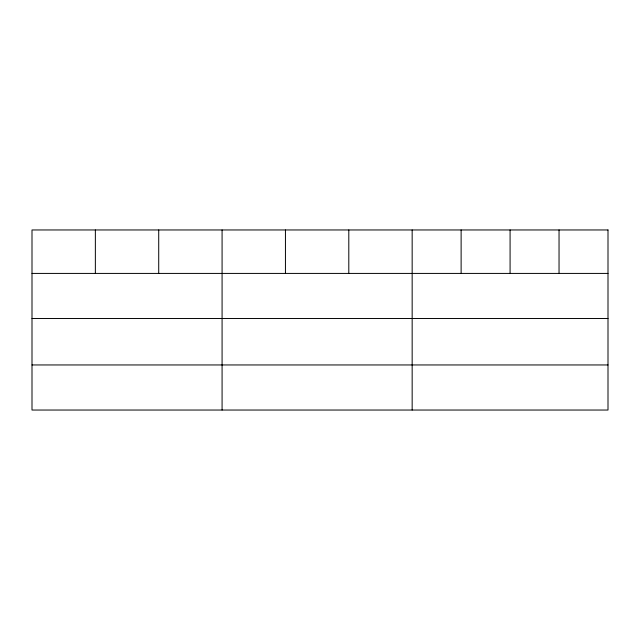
<?xml version="1.0" encoding="UTF-8"?>
<svg xmlns="http://www.w3.org/2000/svg" width="640" height="640" viewBox="0 0 640 640"><rect width="100%" height="100%" fill="white"/><g stroke="black" fill="none" stroke-linecap="round" stroke-linejoin="round"><path stroke-width="0.96" d="M32 273.416L608 273.416M32 318.504L608 318.504M32 364.952L608 364.952M559.04 229.96L559.04 273.416M510.08 229.96L510.08 273.416M461.12 229.96L461.12 273.416M412.16 229.96L412.16 410.04M348.8 229.96L348.8 273.416M285.44 229.96L285.44 273.416M222.08 229.96L222.08 410.04M158.72 229.96L158.72 273.416M95.36 229.96L95.36 273.416M608 229.96L32 229.96L32 410.04L608 410.04L608 229.96"/></g></svg>
